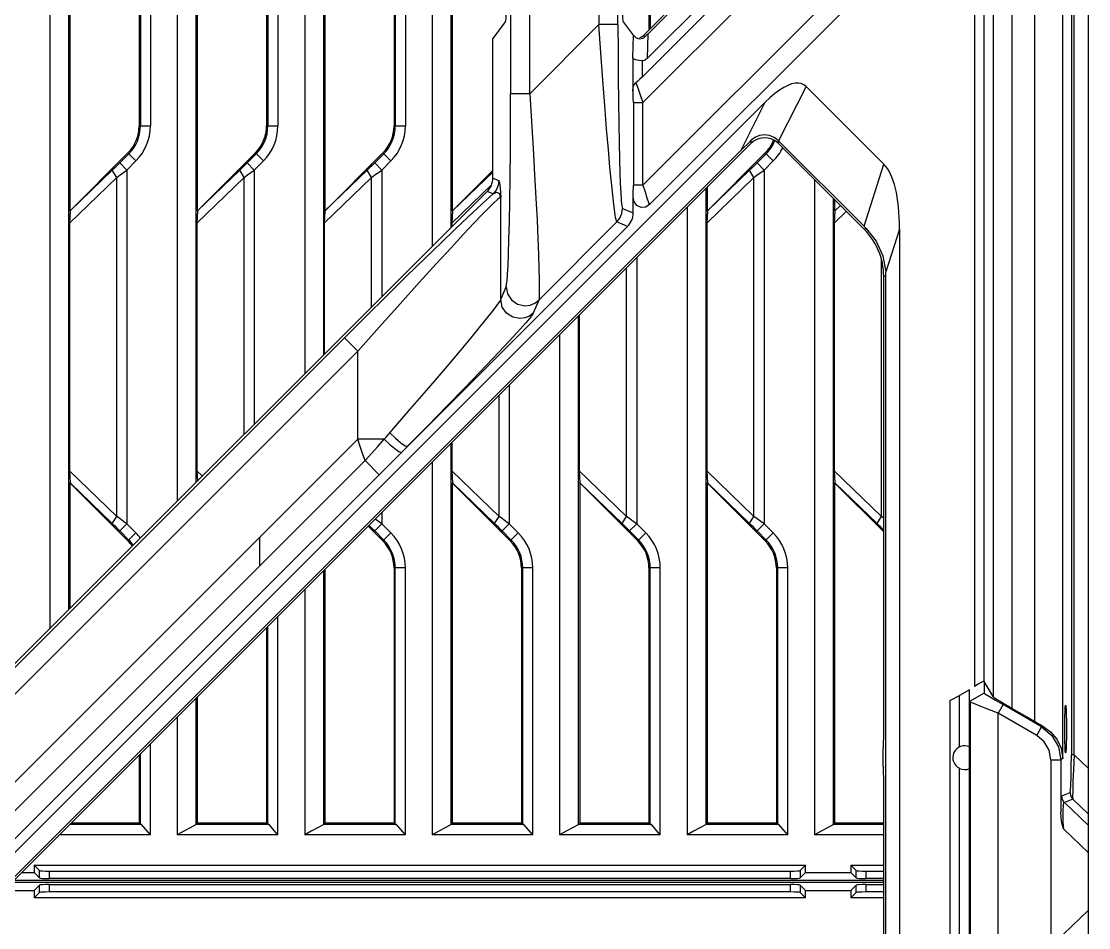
# Model space of a CAD drawing. Header units: millimetres. Extents: x -3132 to 28633, y 682 to 5849.
# Drawn here: x 7449.1 to 7561, y 1950.7 to 2045.8 of the extents above; entities that cross this region are included whole.
import ezdxf

# ---------------------------------------------------------------- set-up
doc = ezdxf.new("R2010")
doc.units = ezdxf.units.MM

msp = doc.modelspace()

# ---------------------------------------------------------------- linework, layer by layer
at = {"linetype": 'Continuous'}
for p, q in [((7561.028, 1705.533), (7561.028, 2705.533)), ((7558.334, 1968.437), (7558.334, 2442.629)), ((7559.214, 2442.221), (7559.214, 1968.845)), ((7559.507, 1968.845), (7559.507, 2442.221)), ((7555.336, 2438.707), (7555.336, 1972.359)), ((7553.007, 1973.703), (7553.007, 2437.363)), ((7551.008, 2436.131), (7551.008, 1974.935)), ((7500.397, 2372.847), (7500.397, 2038.219)), ((7511.659, 2045.457), (7511.659, 2365.609)), ((7465.429, 2200.533), (7465.429, 1995.44)), ((7467.422, 1997.432), (7467.422, 2199.713)), ((7478.799, 2198.241), (7478.799, 2008.81)), ((7480.792, 2010.802), (7480.792, 2197.574)), ((7452.059, 2193.533), (7452.059, 1982.07)), ((7454.052, 1984.062), (7454.052, 2193.533)), ((7492.169, 2193.781), (7492.169, 2022.18)), ((7494.162, 2024.172), (7494.162, 2193.533)), ((7454.197, 2025.941), (7454.197, 2135.13)), ((7467.567, 2025.941), (7467.567, 2135.13)), ((7480.937, 2025.941), (7480.937, 2135.13)), ((7494.307, 2025.941), (7494.307, 2135.13)), ((7461.424, 2126.236), (7461.424, 2034.83)), ((7461.558, 2126.236), (7461.558, 2034.83)), ((7462.612, 2126.236), (7462.612, 2034.83)), ((7474.794, 2126.236), (7474.794, 2034.83)), ((7474.928, 2126.236), (7474.928, 2034.83)), ((7475.982, 2126.236), (7475.982, 2034.83)), ((7488.164, 2126.236), (7488.164, 2034.83)), ((7488.298, 2126.236), (7488.298, 2034.83)), ((7489.352, 2126.236), (7489.352, 2034.83)), ((7514.904, 2126.236), (7514.904, 2044.914)), ((7515.038, 2126.236), (7515.038, 2045.049)), ((7502.396, 2038.219), (7502.396, 2068.857)), ((7509.66, 2068.857), (7509.66, 2045.483)), ((7540.631, 2067.813), (7514.72, 2041.902)), ((7514.212, 2039.98), (7541.892, 2067.66)), ((7543.261, 2066.291), (7514.264, 2037.293)), ((7514.324, 2044.334), (7535.721, 2065.731)), ((7514.782, 2044.485), (7535.874, 2065.577)), ((7514.264, 2028.628), (7549.01, 2063.374)), ((7550.062, 1976.552), (7550.062, 2062.199)), ((7549.062, 2060.688), (7514.919, 2026.545)), ((7549.062, 2060.688), (7549.062, 1976.013)), ((7499.82, 2045.753), (7498.527, 2044.002)), ((7502.396, 2038.219), (7509.66, 2045.483)), ((7511.659, 2045.483), (7509.66, 2045.483)), ((7513.274, 2044.348), (7512.236, 2045.753)), ((7513.217, 2041.977), (7513.274, 2044.348)), ((7514.324, 2044.334), (7514.517, 2044.218)), ((7514.782, 2044.485), (7514.72, 2041.902)), ((7498.527, 2029.365), (7498.527, 2044.002)), ((7513.408, 2044.208), (7513.558, 2044.09)), ((7513.963, 2043.981), (7514.275, 2044.05)), ((7513.217, 2041.977), (7513.217, 2038.478)), ((7514.212, 2039.98), (7514.212, 2041.666)), ((7531.385, 2038.97), (7528.507, 2033.264)), ((7531.385, 2038.97), (7539.536, 2030.819)), ((7502.396, 2038.219), (7500.397, 2038.219)), ((7513.217, 2038.477), (7513.221, 2038.604)), ((7513.223, 2038.596), (7513.217, 2038.478)), ((7513.997, 2038.088), (7514.264, 2037.293)), ((7442.028, 1952.24), (7527.102, 2037.314)), ((7513.269, 2037.293), (7514.264, 2037.293)), ((7513.269, 2037.293), (7513.269, 2028.628)), ((7514.264, 2028.628), (7514.264, 2037.293)), ((7524.535, 2032.225), (7527.102, 2037.314)), ((7461.424, 2034.83), (7462.612, 2034.83)), ((7474.794, 2034.83), (7475.982, 2034.83)), ((7488.164, 2034.83), (7489.352, 2034.83)), ((7525.633, 2033.016), (7525.633, 2033.326)), ((7528.459, 2033.312), (7528.459, 2033.016)), ((7528.507, 2033.264), (7537.466, 2024.305)), ((7444.377, 1952.067), (7524.874, 2032.565)), ((7525.633, 2033.016), (7444.611, 1951.994)), ((7460.252, 2032.001), (7454.197, 2025.941)), ((7461.092, 2031.161), (7460.252, 2032.001)), ((7473.622, 2032.001), (7467.567, 2025.941)), ((7474.462, 2031.161), (7473.622, 2032.001)), ((7486.992, 2032.001), (7480.937, 2025.941)), ((7487.832, 2031.161), (7486.992, 2032.001)), ((7527.102, 2032.001), (7521.047, 2025.941)), ((7527.942, 2031.161), (7527.102, 2032.001)), ((7537.479, 2023.996), (7528.459, 2033.016)), ((7460.347, 2031.906), (7459.397, 2030.956)), ((7459.397, 2030.956), (7460.142, 2030.211)), ((7460.142, 2030.211), (7461.092, 2031.161)), ((7473.717, 2031.906), (7472.767, 2030.956)), ((7472.767, 2030.956), (7473.512, 2030.211)), ((7473.512, 2030.211), (7474.462, 2031.161)), ((7487.087, 2031.906), (7486.137, 2030.956)), ((7486.137, 2030.956), (7486.882, 2030.211)), ((7486.882, 2030.211), (7487.832, 2031.161)), ((7527.197, 2031.906), (7526.247, 2030.956)), ((7526.247, 2030.956), (7526.992, 2030.211)), ((7526.992, 2030.211), (7527.942, 2031.161)), ((7458.611, 2030.183), (7454.184, 2025.909)), ((7459.073, 2029.438), (7458.611, 2030.183)), ((7460.142, 2030.211), (7460.142, 1993.068)), ((7471.981, 2030.183), (7467.554, 2025.909)), ((7472.443, 2029.438), (7471.981, 2030.183)), ((7473.512, 2030.211), (7473.512, 2003.523)), ((7485.351, 2030.183), (7480.924, 2025.909)), ((7485.813, 2029.438), (7485.351, 2030.183)), ((7486.882, 2030.211), (7486.882, 2016.893)), ((7498.527, 2029.996), (7494.294, 2025.909)), ((7498.527, 2030.164), (7494.307, 2025.941)), ((7525.461, 2030.183), (7521.034, 2025.909)), ((7525.923, 2029.438), (7525.461, 2030.183)), ((7526.992, 2030.211), (7526.992, 1993.068)), ((7537.466, 2024.305), (7539.536, 2030.819)), ((7454.112, 2024.647), (7459.073, 2029.438)), ((7459.073, 1993.841), (7459.073, 2029.438)), ((7467.482, 2024.647), (7472.443, 2029.438)), ((7472.443, 2002.454), (7472.443, 2029.438)), ((7480.852, 2024.647), (7485.813, 2029.438)), ((7485.813, 2015.824), (7485.813, 2029.438)), ((7494.222, 2024.647), (7498.383, 2028.665)), ((7498.527, 2029.365), (7499.149, 2029.107)), ((7514.264, 2028.628), (7513.269, 2028.628)), ((7520.962, 2024.647), (7525.923, 2029.438)), ((7525.923, 1993.841), (7525.923, 2029.438)), ((7532.279, 2029.196), (7532.279, 1960.447)), ((7447.105, 1977.116), (7497.941, 2027.952)), ((7498.564, 2027.694), (7497.941, 2027.952)), ((7520.902, 1961.513), (7520.902, 2028.285)), ((7521.047, 2025.941), (7521.047, 2028.43)), ((7499.364, 2016.604), (7499.364, 2027.362)), ((7513.25, 2025.704), (7513.25, 2027.346)), ((7534.272, 1961.513), (7534.272, 2027.203)), ((7534.995, 2026.48), (7534.404, 2025.909)), ((7534.417, 2025.941), (7534.417, 2027.058)), ((7454.181, 2025.911), (7454.112, 2024.647)), ((7454.198, 2025.941), (7454.181, 2025.911)), ((7467.551, 2025.911), (7467.482, 2024.647)), ((7467.568, 2025.941), (7467.551, 2025.911)), ((7480.921, 2025.911), (7480.852, 2024.647)), ((7480.938, 2025.941), (7480.921, 2025.911)), ((7494.291, 2025.911), (7494.222, 2024.647)), ((7494.308, 2025.941), (7494.291, 2025.911)), ((7512.124, 2026.173), (7512.131, 2026.168)), ((7512.131, 2026.168), (7513.25, 2025.704)), ((7518.909, 2026.292), (7518.909, 1960.447)), ((7521.031, 2025.911), (7520.962, 2024.647)), ((7521.048, 2025.941), (7521.031, 2025.911)), ((7534.401, 2025.911), (7534.332, 2024.647)), ((7534.332, 2024.647), (7535.602, 2025.873)), ((7534.418, 2025.941), (7534.401, 2025.911)), ((7512.665, 2024.291), (7395.71, 1907.336)), ((7454.112, 2024.647), (7454.112, 1998.631)), ((7467.482, 2024.647), (7467.482, 1998.631)), ((7480.852, 2024.647), (7480.852, 2010.863)), ((7494.222, 2024.647), (7494.222, 2024.233)), ((7503.338, 2016.546), (7511.545, 2024.754)), ((7512.665, 2024.291), (7511.545, 2024.754)), ((7520.962, 2024.647), (7520.962, 1998.631)), ((7534.332, 2024.647), (7534.332, 1998.631)), ((7537.479, 2023.996), (7537.689, 2024.083)), ((7541.18, 2024.013), (7539.75, 2019.512)), ((7541.18, 2024.013), (7541.18, 1780.214)), ((7513.622, 2021.005), (7513.622, 1993.068)), ((7539.293, 1993.841), (7539.293, 2020.832)), ((7512.553, 1993.841), (7512.553, 2019.936)), ((7539.76, 2019.145), (7539.528, 2019.049)), ((7539.528, 1970.555), (7539.528, 2019.049)), ((7539.76, 1780.214), (7539.76, 2019.145)), ((7499.364, 2016.604), (7499.925, 2017.96)), ((7503.338, 2016.546), (7502.776, 2015.191)), ((7507.532, 1961.513), (7507.532, 2014.915)), ((7507.592, 2014.975), (7507.592, 1998.631)), ((7482.96, 2012.596), (7445.327, 1974.963)), ((7482.96, 2012.596), (7484.373, 2011.183)), ((7505.539, 2012.922), (7505.539, 1960.447)), ((7401.559, 1928.369), (7484.373, 2011.183)), ((7484.373, 2001.957), (7484.373, 2011.183)), ((7500.252, 2007.635), (7500.252, 1993.068)), ((7499.183, 1993.841), (7499.183, 2006.566)), ((7491.744, 2003.402), (7489.587, 2001.212)), ((7484.373, 2001.957), (7395.271, 1912.855)), ((7487.148, 2001.957), (7484.373, 2001.957)), ((7494.162, 1961.513), (7494.162, 2001.545)), ((7494.222, 2001.605), (7494.222, 1998.631)), ((7395.28, 1909.871), (7485.124, 1999.715)), ((7485.124, 1999.715), (7486.607, 1998.233)), ((7492.169, 1999.552), (7492.169, 1960.447)), ((7459.073, 1993.841), (7454.112, 1998.631)), ((7454.112, 1998.631), (7454.181, 1997.363)), ((7468.062, 1998.072), (7467.482, 1998.631)), ((7467.482, 1998.631), (7467.541, 1997.551)), ((7499.183, 1993.841), (7494.222, 1998.631)), ((7494.222, 1998.631), (7494.291, 1997.363)), ((7512.553, 1993.841), (7507.592, 1998.631)), ((7507.592, 1998.631), (7507.661, 1997.363)), ((7525.923, 1993.841), (7520.962, 1998.631)), ((7520.962, 1998.631), (7521.031, 1997.363)), ((7539.293, 1993.841), (7534.332, 1998.631)), ((7534.332, 1998.631), (7534.401, 1997.363)), ((7454.186, 1997.367), (7458.611, 1993.096)), ((7454.197, 1997.342), (7460.252, 1991.277)), ((7454.197, 1984.208), (7454.197, 1997.342)), ((7494.296, 1997.367), (7498.721, 1993.096)), ((7494.307, 1997.342), (7500.362, 1991.277)), ((7494.307, 1961.665), (7494.307, 1997.342)), ((7507.666, 1997.367), (7512.091, 1993.096)), ((7507.677, 1997.342), (7513.732, 1991.277)), ((7507.677, 1961.665), (7507.677, 1997.342)), ((7521.036, 1997.367), (7525.461, 1993.096)), ((7521.047, 1997.342), (7527.102, 1991.277)), ((7521.047, 1961.665), (7521.047, 1997.342)), ((7534.406, 1997.367), (7538.831, 1993.096)), ((7534.417, 1997.342), (7539.528, 1992.223)), ((7534.417, 1961.665), (7534.417, 1997.342)), ((7486.882, 1994.265), (7486.882, 1993.068)), ((7458.611, 1993.096), (7459.073, 1993.841)), ((7460.142, 1993.068), (7459.397, 1992.323)), ((7461.092, 1992.117), (7460.142, 1993.068)), ((7485.445, 1992.828), (7486.992, 1991.277)), ((7486.882, 1993.068), (7486.137, 1992.323)), ((7487.832, 1992.117), (7486.882, 1993.068)), ((7498.721, 1993.096), (7499.183, 1993.841)), ((7500.252, 1993.068), (7499.507, 1992.323)), ((7501.202, 1992.117), (7500.252, 1993.068)), ((7512.091, 1993.096), (7512.553, 1993.841)), ((7513.622, 1993.068), (7512.877, 1992.323)), ((7514.572, 1992.117), (7513.622, 1993.068)), ((7525.461, 1993.096), (7525.923, 1993.841)), ((7526.992, 1993.068), (7526.247, 1992.323)), ((7527.942, 1992.117), (7526.992, 1993.068)), ((7538.831, 1993.096), (7539.293, 1993.841)), ((7539.528, 1993.673), (7539.293, 1993.841)), ((7460.347, 1991.372), (7459.397, 1992.323)), ((7460.252, 1991.277), (7461.092, 1992.117)), ((7487.087, 1991.372), (7486.137, 1992.323)), ((7486.992, 1991.277), (7487.832, 1992.117)), ((7500.457, 1991.372), (7499.507, 1992.323)), ((7500.363, 1991.277), (7501.202, 1992.117)), ((7513.827, 1991.372), (7512.877, 1992.323)), ((7513.733, 1991.277), (7514.572, 1992.117)), ((7527.197, 1991.372), (7526.247, 1992.323)), ((7527.102, 1991.277), (7527.942, 1992.117)), ((7474.072, 1988.663), (7474.072, 1991.656)), ((7480.937, 1961.665), (7480.937, 1988.32)), ((7489.352, 1988.449), (7488.164, 1988.449)), ((7488.164, 1988.449), (7488.164, 1961.665)), ((7488.298, 1961.531), (7488.298, 1988.449)), ((7489.352, 1960.447), (7489.352, 1988.449)), ((7502.722, 1988.449), (7501.534, 1988.449)), ((7501.534, 1988.449), (7501.534, 1961.665)), ((7501.668, 1961.531), (7501.668, 1988.449)), ((7502.722, 1960.447), (7502.722, 1988.449)), ((7516.092, 1988.449), (7514.904, 1988.449)), ((7514.904, 1988.449), (7514.904, 1961.665)), ((7515.038, 1961.531), (7515.038, 1988.449)), ((7516.092, 1960.447), (7516.092, 1988.449)), ((7529.462, 1988.449), (7528.274, 1988.449)), ((7528.274, 1988.449), (7528.274, 1961.665)), ((7528.408, 1961.531), (7528.408, 1988.449)), ((7529.462, 1960.447), (7529.462, 1988.449)), ((7480.792, 1961.513), (7480.792, 1988.175)), ((7478.799, 1986.182), (7478.799, 1960.447)), ((7475.982, 1960.447), (7475.982, 1983.365)), ((7474.794, 1982.177), (7474.794, 1961.665)), ((7474.928, 1961.531), (7474.928, 1982.311)), ((7550.062, 1976.552), (7550.081, 1976.541)), ((7551.008, 1974.935), (7550.081, 1976.541)), ((7550.081, 1976.541), (7550.081, 1975.311)), ((7467.567, 1961.665), (7467.567, 1974.95)), ((7548.528, 1975.664), (7547.471, 1975.053)), ((7547.471, 1969.653), (7547.471, 1975.053)), ((7548.528, 1935.402), (7548.528, 1975.664)), ((7550.081, 1975.311), (7548.528, 1974.414)), ((7467.422, 1961.513), (7467.422, 1974.805)), ((7546.475, 1974.518), (7546.475, 1936.548)), ((7548.603, 1974.371), (7548.603, 1936.695)), ((7552.046, 1974.097), (7551.528, 1973.201)), ((7556.094, 1971.76), (7552.046, 1974.097)), ((7465.429, 1972.812), (7465.429, 1960.447)), ((7555.577, 1970.863), (7551.528, 1973.201)), ((7551.528, 1937.865), (7551.528, 1973.201)), ((7553.007, 1973.703), (7555.336, 1972.359)), ((7555.577, 1970.863), (7556.094, 1971.76)), ((7556.094, 1971.76), (7556.239, 1971.843)), ((7462.612, 1960.447), (7462.612, 1969.995)), ((7539.458, 1969.468), (7539.496, 1969.563)), ((7539.458, 1967.598), (7539.458, 1969.468)), ((7461.424, 1968.807), (7461.424, 1961.665)), ((7461.558, 1961.531), (7461.558, 1968.941)), ((7557.058, 1968.298), (7558.093, 1968.298)), ((7557.058, 1968.298), (7557.058, 1942.768)), ((7558.334, 1968.437), (7558.093, 1968.298)), ((7558.093, 1968.298), (7558.093, 1962.849)), ((7559.507, 1968.845), (7559.214, 1968.845)), ((7559.507, 1968.845), (7561.028, 1967.399)), ((7539.458, 1967.598), (7539.496, 1967.503)), ((7547.471, 1943.653), (7547.471, 1967.412)), ((7539.528, 1944.555), (7539.528, 1966.511)), ((7558.201, 1964.521), (7559.073, 1964.883)), ((7559.366, 1964.176), (7558.493, 1963.815)), ((7558.493, 1963.815), (7561.028, 1961.401)), ((7561.028, 1962.596), (7559.366, 1964.176)), ((7461.688, 1961.521), (7454.136, 1961.519)), ((7461.424, 1961.665), (7454.282, 1961.665)), ((7461.558, 1961.531), (7461.424, 1961.665)), ((7461.558, 1961.531), (7461.688, 1961.521)), ((7462.612, 1960.447), (7461.688, 1961.521)), ((7467.425, 1961.519), (7467.47, 1961.568)), ((7475.058, 1961.521), (7467.425, 1961.519)), ((7467.47, 1961.568), (7467.568, 1961.665)), ((7474.794, 1961.665), (7467.567, 1961.665)), ((7474.928, 1961.531), (7474.794, 1961.665)), ((7474.928, 1961.531), (7475.058, 1961.521)), ((7475.982, 1960.447), (7475.058, 1961.521)), ((7480.795, 1961.519), (7480.84, 1961.568)), ((7488.428, 1961.521), (7480.795, 1961.519)), ((7480.84, 1961.568), (7480.938, 1961.665)), ((7488.164, 1961.665), (7480.937, 1961.665)), ((7488.298, 1961.531), (7488.164, 1961.665)), ((7488.298, 1961.531), (7488.428, 1961.521)), ((7489.352, 1960.447), (7488.428, 1961.521)), ((7494.165, 1961.519), (7494.21, 1961.568)), ((7501.798, 1961.521), (7494.165, 1961.519)), ((7494.21, 1961.568), (7494.308, 1961.665)), ((7501.534, 1961.665), (7494.307, 1961.665)), ((7501.668, 1961.531), (7501.534, 1961.665)), ((7501.668, 1961.531), (7501.798, 1961.521)), ((7502.722, 1960.447), (7501.798, 1961.521)), ((7507.535, 1961.519), (7507.58, 1961.568)), ((7515.168, 1961.521), (7507.535, 1961.519)), ((7507.58, 1961.568), (7507.678, 1961.665)), ((7514.904, 1961.665), (7507.677, 1961.665)), ((7515.038, 1961.531), (7514.904, 1961.665)), ((7515.038, 1961.531), (7515.168, 1961.521)), ((7516.092, 1960.447), (7515.168, 1961.521)), ((7520.905, 1961.519), (7520.95, 1961.568)), ((7528.538, 1961.521), (7520.905, 1961.519)), ((7520.95, 1961.568), (7521.048, 1961.665)), ((7528.274, 1961.665), (7521.047, 1961.665)), ((7528.408, 1961.531), (7528.274, 1961.665)), ((7528.408, 1961.531), (7528.538, 1961.521)), ((7529.462, 1960.447), (7528.538, 1961.521)), ((7534.275, 1961.519), (7534.32, 1961.568)), ((7539.528, 1961.52), (7534.275, 1961.519)), ((7534.32, 1961.568), (7534.418, 1961.665)), ((7539.528, 1961.665), (7534.417, 1961.665)), ((7462.612, 1960.447), (7453.064, 1960.447)), ((7475.982, 1960.447), (7465.429, 1960.447)), ((7489.352, 1960.447), (7478.799, 1960.447)), ((7502.722, 1960.447), (7492.169, 1960.447)), ((7516.092, 1960.447), (7505.539, 1960.447)), ((7529.462, 1960.447), (7518.909, 1960.447)), ((7539.528, 1960.447), (7532.279, 1960.447)), ((7561.028, 1958.528), (7558.384, 1961.046)), ((7450.41, 1957.251), (7531.326, 1957.251)), ((7450.41, 1957.251), (7450.978, 1956.683)), ((7450.41, 1957.251), (7450.41, 1956.471)), ((7531.326, 1957.251), (7530.758, 1956.683)), ((7531.326, 1956.471), (7531.326, 1957.251)), ((7536.09, 1957.251), (7539.528, 1957.251)), ((7536.09, 1957.251), (7536.658, 1956.683)), ((7536.09, 1957.251), (7536.09, 1956.471)), ((7449.088, 1956.471), (7450.41, 1956.471)), ((7450.41, 1956.471), (7450.978, 1955.903)), ((7450.978, 1955.903), (7450.978, 1956.683)), ((7451.977, 1956.633), (7529.759, 1956.633)), ((7451.977, 1956.633), (7451.977, 1955.853)), ((7529.759, 1955.853), (7451.977, 1955.853)), ((7529.759, 1955.853), (7529.759, 1956.633)), ((7530.758, 1956.683), (7530.758, 1955.903)), ((7531.326, 1956.471), (7530.758, 1955.903)), ((7531.326, 1956.471), (7536.09, 1956.471)), ((7536.09, 1956.471), (7536.658, 1955.903)), ((7536.658, 1955.903), (7536.658, 1956.683)), ((7537.657, 1956.633), (7539.528, 1956.633)), ((7537.657, 1956.633), (7537.657, 1955.853)), ((7539.528, 1955.853), (7537.657, 1955.853)), ((7539.528, 1955.433), (7448.05, 1955.433)), ((7539.528, 1955.633), (7448.25, 1955.633)), ((7450.41, 1954.594), (7450.978, 1955.163)), ((7450.978, 1954.383), (7450.978, 1955.163)), ((7451.977, 1955.213), (7529.759, 1955.213)), ((7451.977, 1955.213), (7451.977, 1954.433)), ((7529.759, 1954.433), (7529.759, 1955.213)), ((7531.326, 1954.594), (7530.758, 1955.163)), ((7530.758, 1955.163), (7530.758, 1954.383)), ((7536.09, 1954.594), (7536.658, 1955.163)), ((7536.658, 1954.383), (7536.658, 1955.163)), ((7537.657, 1955.213), (7539.528, 1955.213)), ((7537.657, 1955.213), (7537.657, 1954.433)), ((7447.211, 1954.594), (7450.41, 1954.594)), ((7450.41, 1954.594), (7450.41, 1953.815)), ((7450.41, 1953.815), (7450.978, 1954.383)), ((7531.326, 1953.815), (7450.41, 1953.815)), ((7529.759, 1954.433), (7451.977, 1954.433)), ((7531.326, 1953.815), (7530.758, 1954.383)), ((7531.326, 1954.594), (7536.09, 1954.594)), ((7531.326, 1953.815), (7531.326, 1954.594)), ((7536.09, 1954.594), (7536.09, 1953.815)), ((7536.09, 1953.815), (7536.658, 1954.383)), ((7539.528, 1953.815), (7536.09, 1953.815)), ((7539.528, 1954.433), (7537.657, 1954.433)), ((7558.384, 1950.019), (7561.028, 1952.538))]:
    msp.add_line(p, q, dxfattribs=at)
for points in [[(7499.906, 2046.62), (7499.878, 2046.159), (7499.849, 2045.871), (7499.82, 2045.753)], [(7512.236, 2045.753), (7512.207, 2045.873), (7512.178, 2046.162), (7512.15, 2046.62)], [(7511.545, 2024.754), (7511.485, 2024.881), (7511.411, 2025.22), (7511.323, 2025.781), (7511.22, 2026.575), (7511.101, 2027.614), (7510.966, 2028.916), (7510.815, 2030.5), (7510.648, 2032.373), (7510.465, 2034.533), (7510.272, 2036.973), (7510.069, 2039.653), (7509.863, 2042.505), (7509.66, 2045.483)], [(7511.659, 2045.457), (7511.664, 2042.631), (7511.679, 2039.918), (7511.702, 2037.383), (7511.733, 2035.085), (7511.769, 2033.068), (7511.809, 2031.346), (7511.852, 2029.914), (7511.896, 2028.747), (7511.942, 2027.815), (7511.988, 2027.105), (7512.034, 2026.606), (7512.079, 2026.301), (7512.124, 2026.173)], [(7513.274, 2044.348), (7513.294, 2044.326), (7513.339, 2044.279), (7513.408, 2044.208)], [(7513.558, 2044.09), (7513.657, 2044.04), (7513.963, 2043.981)], [(7514.275, 2044.05), (7514.363, 2044.095), (7514.444, 2044.152), (7514.517, 2044.218)], [(7514.212, 2041.667), (7513.845, 2041.693), (7513.528, 2041.759), (7513.31, 2041.856), (7513.217, 2041.977)], [(7514.72, 2041.902), (7514.559, 2041.772), (7514.39, 2041.693), (7514.212, 2041.666)], [(7514.212, 2039.98), (7513.966, 2039.745), (7513.735, 2039.541), (7513.534, 2039.372)], [(7513.221, 2038.604), (7513.249, 2038.85), (7513.331, 2039.11)], [(7513.331, 2039.11), (7513.352, 2039.149), (7513.534, 2039.372)], [(7513.534, 2039.372), (7513.616, 2039.171), (7513.775, 2038.733), (7513.997, 2038.088)], [(7531.385, 2038.97), (7531.15, 2039.156), (7530.885, 2039.277), (7530.586, 2039.334), (7530.248, 2039.325), (7529.871, 2039.244), (7529.466, 2039.092), (7529.038, 2038.872), (7528.588, 2038.585), (7528.116, 2038.23), (7527.621, 2037.808), (7527.102, 2037.314)], [(7499.925, 2017.96), (7499.974, 2018.177), (7500.024, 2018.609), (7500.075, 2019.276), (7500.125, 2020.202), (7500.175, 2021.408), (7500.224, 2022.925), (7500.27, 2024.774), (7500.312, 2026.957), (7500.347, 2029.458), (7500.375, 2032.233), (7500.392, 2035.189), (7500.397, 2038.219)], [(7502.396, 2038.219), (7502.585, 2035.313), (7502.76, 2032.467), (7502.917, 2029.753), (7503.053, 2027.238), (7503.167, 2024.978), (7503.256, 2022.998), (7503.322, 2021.305), (7503.368, 2019.893), (7503.395, 2018.746), (7503.403, 2017.851), (7503.395, 2017.195), (7503.373, 2016.766), (7503.338, 2016.546)], [(7513.269, 2037.293), (7513.267, 2037.83), (7513.259, 2038.273), (7513.249, 2038.568), (7513.236, 2038.679)], [(7525.633, 2033.326), (7525.249, 2032.94), (7524.874, 2032.565)], [(7527.046, 2033.905), (7526.51, 2033.836), (7526.029, 2033.634), (7525.633, 2033.326)], [(7528.459, 2033.312), (7528.047, 2033.63), (7527.564, 2033.833), (7527.046, 2033.905)], [(7459.397, 2030.956), (7459.127, 2030.688), (7458.865, 2030.43), (7458.611, 2030.183)], [(7472.767, 2030.956), (7472.497, 2030.688), (7472.235, 2030.43), (7471.981, 2030.183)], [(7486.137, 2030.956), (7485.867, 2030.688), (7485.605, 2030.43), (7485.351, 2030.183)], [(7526.247, 2030.956), (7525.977, 2030.688), (7525.715, 2030.43), (7525.461, 2030.183)], [(7459.073, 2029.438), (7459.423, 2029.688), (7459.78, 2029.946), (7460.142, 2030.211)], [(7472.443, 2029.438), (7472.793, 2029.688), (7473.15, 2029.946), (7473.512, 2030.211)], [(7485.813, 2029.438), (7486.163, 2029.688), (7486.52, 2029.946), (7486.882, 2030.211)], [(7525.923, 2029.438), (7526.273, 2029.688), (7526.63, 2029.946), (7526.992, 2030.211)], [(7499.149, 2029.107), (7499.081, 2028.592), (7498.883, 2028.111), (7498.564, 2027.694)], [(7499.149, 2029.107), (7499.22, 2028.9), (7499.292, 2028.322), (7499.364, 2027.362)], [(7513.25, 2027.346), (7513.257, 2027.527), (7513.262, 2027.738), (7513.266, 2027.996), (7513.268, 2028.296), (7513.269, 2028.628)], [(7514.264, 2028.628), (7514.497, 2027.919), (7514.697, 2027.29), (7514.842, 2026.818), (7514.919, 2026.545)], [(7482.96, 2012.596), (7485.217, 2014.846), (7487.408, 2017.015), (7489.48, 2019.053), (7491.387, 2020.913), (7493.093, 2022.564), (7494.589, 2023.998), (7495.873, 2025.216), (7496.954, 2026.228), (7497.846, 2027.048), (7498.564, 2027.694)], [(7499.364, 2027.362), (7499.218, 2027.747), (7498.936, 2027.863), (7498.564, 2027.694)], [(7499.364, 2027.362), (7499.256, 2027.316), (7499.019, 2027.126), (7498.643, 2026.776), (7498.118, 2026.257), (7497.428, 2025.553), (7496.55, 2024.637), (7495.463, 2023.478), (7494.15, 2022.06), (7492.596, 2020.366), (7490.805, 2018.392), (7488.799, 2016.162), (7486.633, 2013.736), (7484.373, 2011.183)], [(7514.919, 2026.545), (7514.531, 2026.314), (7514.072, 2026.278), (7513.645, 2026.469), (7513.357, 2026.856), (7513.25, 2027.351)], [(7511.545, 2024.754), (7511.862, 2025.166), (7512.062, 2025.647), (7512.131, 2026.168)], [(7537.689, 2024.083), (7538.74, 2022.759), (7539.444, 2021.218), (7539.75, 2019.512)], [(7499.925, 2017.96), (7500.073, 2017.215), (7500.488, 2016.578), (7501.134, 2016.131), (7501.924, 2015.967)], [(7487.726, 2002.626), (7489.87, 2005.092), (7491.827, 2007.363), (7493.561, 2009.392), (7495.042, 2011.144), (7496.265, 2012.61), (7497.247, 2013.804), (7498.016, 2014.756), (7498.593, 2015.494), (7498.999, 2016.035), (7499.251, 2016.398), (7499.364, 2016.604)], [(7501.363, 2014.611), (7500.616, 2014.757), (7499.975, 2015.174), (7499.526, 2015.823), (7499.364, 2016.604)], [(7501.924, 2015.967), (7502.435, 2016.031), (7502.919, 2016.228), (7503.338, 2016.546)], [(7502.776, 2015.191), (7502.659, 2015), (7502.402, 2014.668), (7501.993, 2014.183), (7501.417, 2013.531), (7500.665, 2012.703), (7499.722, 2011.685), (7498.565, 2010.456), (7497.183, 2009.004), (7495.573, 2007.331), (7493.751, 2005.454), (7491.744, 2003.402)], [(7502.776, 2015.191), (7502.363, 2014.876), (7501.884, 2014.679), (7501.363, 2014.611)], [(7485.124, 1999.715), (7484.874, 2000.459), (7484.623, 2001.206), (7484.373, 2001.957)], [(7485.124, 1999.715), (7485.801, 2000.457), (7486.475, 2001.206), (7487.148, 2001.957)], [(7487.148, 2001.957), (7487.342, 2002.182), (7487.534, 2002.405), (7487.726, 2002.626)], [(7487.148, 2001.957), (7487.713, 2001.416), (7488.242, 2000.964), (7488.675, 2000.652), (7488.925, 2000.55)], [(7487.726, 2002.626), (7488.317, 2002.05), (7488.878, 2001.577), (7489.336, 2001.271), (7489.587, 2001.212)], [(7454.192, 1997.338), (7454.189, 1997.348), (7454.189, 1997.357), (7454.186, 1997.367)], [(7494.302, 1997.338), (7494.299, 1997.348), (7494.299, 1997.357), (7494.296, 1997.367)], [(7507.672, 1997.338), (7507.669, 1997.348), (7507.669, 1997.357), (7507.666, 1997.367)], [(7521.042, 1997.338), (7521.039, 1997.348), (7521.039, 1997.357), (7521.036, 1997.367)], [(7534.412, 1997.338), (7534.409, 1997.348), (7534.409, 1997.357), (7534.406, 1997.367)], [(7458.611, 1993.096), (7458.865, 1992.849), (7459.128, 1992.591), (7459.397, 1992.323)], [(7460.142, 1993.068), (7459.78, 1993.333), (7459.423, 1993.591), (7459.073, 1993.841)], [(7485.534, 1992.917), (7485.605, 1992.849), (7485.868, 1992.591), (7486.137, 1992.323)], [(7486.882, 1993.068), (7486.52, 1993.333), (7486.189, 1993.572)], [(7498.721, 1993.096), (7498.975, 1992.849), (7499.238, 1992.591), (7499.507, 1992.323)], [(7500.252, 1993.068), (7499.89, 1993.333), (7499.533, 1993.591), (7499.183, 1993.841)], [(7512.091, 1993.096), (7512.345, 1992.849), (7512.608, 1992.591), (7512.877, 1992.323)], [(7513.622, 1993.068), (7513.26, 1993.333), (7512.903, 1993.591), (7512.553, 1993.841)], [(7525.461, 1993.096), (7525.715, 1992.849), (7525.978, 1992.591), (7526.247, 1992.323)], [(7526.992, 1993.068), (7526.63, 1993.333), (7526.273, 1993.591), (7525.923, 1993.841)], [(7538.831, 1993.096), (7539.085, 1992.849), (7539.348, 1992.591), (7539.528, 1992.411)], [(7550.061, 1976.553), (7549.972, 1976.516), (7549.767, 1976.409), (7549.456, 1976.238), (7549.062, 1976.013)], [(7546.475, 1974.518), (7546.876, 1974.746), (7547.196, 1974.922), (7547.399, 1975.027), (7547.475, 1975.056)], [(7550.081, 1975.311), (7550.204, 1975.212), (7550.61, 1974.951), (7551.255, 1974.561), (7552.046, 1974.097)], [(7548.528, 1974.388), (7548.555, 1974.388), (7548.58, 1974.384), (7548.603, 1974.375)], [(7551.528, 1973.201), (7550.525, 1973.585), (7549.638, 1973.932), (7548.972, 1974.204), (7548.603, 1974.371)], [(7556.094, 1971.76), (7557.158, 1970.867), (7557.852, 1969.665), (7558.093, 1968.298)], [(7556.239, 1971.843), (7557.041, 1971.256), (7557.697, 1970.469), (7558.147, 1969.517), (7558.334, 1968.437)], [(7557.058, 1968.298), (7556.88, 1969.308), (7556.363, 1970.204), (7555.577, 1970.863)], [(7559.073, 1964.883), (7559.125, 1965.108), (7559.164, 1965.662), (7559.192, 1966.516), (7559.209, 1967.552), (7559.214, 1968.845)], [(7559.507, 1968.845), (7559.432, 1967.269), (7559.382, 1966.035), (7559.354, 1965.082), (7559.348, 1964.471), (7559.366, 1964.176)], [(7559.073, 1964.883), (7559.107, 1964.625), (7559.206, 1964.385), (7559.366, 1964.176)], [(7558.493, 1963.815), (7558.335, 1964.021), (7558.235, 1964.261), (7558.201, 1964.521)], [(7558.493, 1963.815), (7558.434, 1963.82), (7558.379, 1963.767), (7558.371, 1963.601), (7558.343, 1963.398), (7558.326, 1963.121), (7558.32, 1962.786), (7558.325, 1962.447), (7558.335, 1962.112), (7558.327, 1961.782), (7558.354, 1961.429), (7558.384, 1961.046)], [(7558.384, 1961.046), (7558.229, 1961.662), (7558.129, 1962.267), (7558.093, 1962.849)], [(7467.426, 1961.512), (7466.773, 1961.159), (7466.108, 1960.805), (7465.429, 1960.447)], [(7480.796, 1961.512), (7480.143, 1961.159), (7479.478, 1960.805), (7478.799, 1960.447)], [(7494.166, 1961.512), (7493.513, 1961.159), (7492.848, 1960.805), (7492.169, 1960.447)], [(7507.536, 1961.512), (7506.883, 1961.159), (7506.218, 1960.805), (7505.539, 1960.447)], [(7520.906, 1961.512), (7520.253, 1961.159), (7519.588, 1960.805), (7518.909, 1960.447)], [(7534.276, 1961.512), (7533.623, 1961.159), (7532.958, 1960.805), (7532.279, 1960.447)]]:
    msp.add_lwpolyline(points, dxfattribs=at)
for centre, radius, start, end in [((7457.424, 2034.83), 4, 314.99932, 0), ((7457.424, 2034.83), 4.134, 315, 0), ((7457.424, 2034.83), 5.188, 315, 360), ((7470.794, 2034.83), 4, 314.99932, 0), ((7470.794, 2034.83), 4.134, 315, 0), ((7470.794, 2034.83), 5.188, 315, 360), ((7484.164, 2034.83), 4, 314.99932, 0), ((7484.164, 2034.83), 4.134, 315, 0), ((7484.164, 2034.83), 5.188, 315, 360), ((7524.274, 2034.83), 4, 314.99932, 338.12026), ((7524.274, 2034.83), 4.134, 315, 337.73164), ((7524.274, 2034.83), 5.188, 315, 333.98623), ((7457.424, 1988.449), 5.188, 36.92436, 44.99999), ((7484.164, 1988.449), 5.188, 0.00001, 44.99999), ((7497.534, 1988.449), 5.188, 0.00001, 44.99999), ((7510.904, 1988.449), 5.188, 0.00001, 44.99999), ((7524.274, 1988.449), 5.188, 0.00001, 44.99999), ((7457.424, 1988.449), 4, 34.55877, 45.00069), ((7457.424, 1988.449), 4.134, 34.94346, 44.99999), ((7484.164, 1988.449), 4, 0, 45.00069), ((7484.164, 1988.449), 4.134, 0.00001, 44.99999), ((7497.534, 1988.449), 4, 0, 45.00069), ((7497.534, 1988.449), 4.134, 0.00001, 44.99999), ((7510.904, 1988.449), 4, 0, 45.00069), ((7510.904, 1988.449), 4.134, 0.00001, 44.99999), ((7524.274, 1988.449), 4, 0, 45.00069), ((7524.274, 1988.449), 4.134, 0.00001, 44.99999), ((7548.028, 1968.533), 1.25, 66.42182, 243.5156), ((7548.028, 1968.533), 1.25, 243.78667, 293.57818)]:
    msp.add_arc(centre, radius, start, end, dxfattribs=at)
for centre, major_axis, ratio, start_param, end_param in [((7513.76, 2044.898), (0.683, -0.41), 0.9993528, -0.7704016, -0.2447368), ((7514.258, 2043.889), (1.021, 1.06), 0.0291692, 1.0016352, 1.2834765), ((7527.046, 2031.599), (0, -2.002), 0.9987828, 2.3568035, 3.9263818), ((7531.103, 2007.602), (7.552, 23.769), 0.2806738, -0.7235413, -0.1443097), ((7496.525, 2029.366), (-1.849, 0.766), 0.9992864, 2.7491459, 3.5340394), ((7511.249, 2025.705), (1.849, -0.766), 0.9992864, -0.3924468, 0.3924468), ((7536.754, 2025.386), (-5.559, 5.618), 0.032515, -4.5510273, -4.510551), ((7532.524, 2019.045), (-6.472, -2.681), 0.9992864, 2.7491459, 3.5340394), ((7532.511, 2019.04), (7.11, 1.468), 0.9629161, -0.1962234, -0.143785), ((7553.007, 1973.784), (2, -1.156), 0.030233, -3.0892115, -1.5533217), ((7555.336, 1972.48), (3, -1.734), 0.030233, -1.5533217, -1.24753), ((7539.493, 1970.555), (0, 0.996), 0.0349208, -3.0543262, -1.5707963), ((7539.493, 1966.511), (0, 0.996), 0.0349208, -1.5707963, -0.0872665), ((7451.977, 1956.685), (1, 0), 0.0524078, -3.0892328, -1.5707963), ((7451.977, 1955.905), (1, 0), 0.0524078, -3.0892328, -1.5707963), ((7529.759, 1956.685), (1, 0), 0.0524078, -1.5707963, -0.0523599), ((7529.759, 1955.905), (1, 0), 0.0524078, -1.5707963, -0.0523599), ((7537.657, 1956.685), (1, 0), 0.0524078, -3.0892328, -1.5707963), ((7537.657, 1955.905), (1, 0), 0.0524078, -3.0892328, -1.5707963), ((7451.977, 1955.16), (1, 0), 0.0524078, 1.5707963, 3.0892328), ((7529.759, 1955.16), (1, 0), 0.0524078, 0.0523599, 1.5707963), ((7537.657, 1955.16), (1, 0), 0.0524078, 1.5707963, 3.0892328), ((7451.977, 1954.381), (1, 0), 0.0524078, 1.5707963, 3.0892328), ((7529.759, 1954.381), (1, 0), 0.0524078, 0.0523599, 1.5707963), ((7537.657, 1954.381), (1, 0), 0.0524078, 1.5707963, 3.0892328)]:
    msp.add_ellipse(centre, major_axis=major_axis, ratio=ratio, start_param=start_param, end_param=end_param, dxfattribs=at)
msp.add_ellipse((7558.614, 1971.533), major_axis=(0, 2.5), ratio=0.0349208, dxfattribs=at)

doc.saveas('drawing.dxf')
